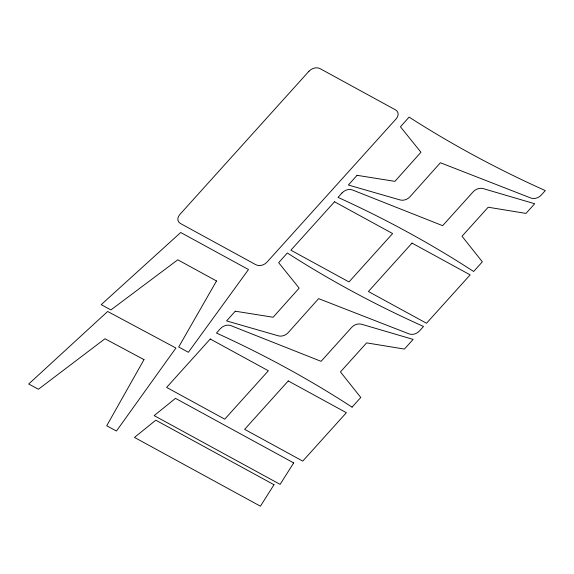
<?xml version="1.0" encoding="UTF-8"?>
<svg xmlns="http://www.w3.org/2000/svg" width="574" height="574" viewBox="0 0 574 574"><rect width="100%" height="100%" fill="white"/><g stroke="black" fill="none" stroke-linecap="round" stroke-linejoin="round"><path stroke-width="0.86" d="M352.056 407.153L360.781 397.473L340.447 371.909L366.621 342.872L404.405 349.071L413.129 339.392L361.491 324.224A8.201 6.142 -27 0 0 351.683 327.367L321.074 361.326L230.863 325.616A8.201 6.142 -27 0 0 220.495 328.565L216.455 333.042A1465.86 1097.861 -27 0 1 352.07 407.138M143.995 359.633L106.714 425.779L116.465 431.002L175.924 348.023L107.661 311.481L28.7 384.02L38.451 389.244L104.985 338.753L143.995 359.633M216.513 280.973L178.693 346.99L188.38 352.285L248.492 269.55L180.695 232.499L101.211 304.643L110.897 309.938L177.775 259.8L216.513 280.973M273.999 484.729L260.431 506.203L134.474 437.431L155.798 420.19L273.999 484.729M293.68 462.902L280.112 484.384L154.162 415.612L175.479 398.363L293.68 462.902M235.268 311.201L226.587 320.909L278.368 335.847A8.201 6.142 -27 0 0 288.17 332.676L318.613 298.631L409.126 333.932A8.201 6.142 -27 0 0 419.494 330.947L423.512 326.455A1465.86 1097.861 -27 0 1 287.33 252.991L278.663 262.684L299.162 288.134L273.124 317.243L235.268 311.201M357.057 175.321L348.375 185.029L400.157 199.967A8.201 6.142 -27 0 0 409.958 196.789L440.401 162.743L530.914 198.052A8.201 6.142 -27 0 0 541.282 195.067L545.3 190.575A1465.86 1097.861 -27 0 1 409.119 117.11L400.451 126.804L420.95 152.246L394.912 181.362L357.057 175.321M308.963 71.241L179.834 214.497A8.201 6.142 -27 0 0 180.415 223.48L255.961 264.772A8.201 6.142 -27 0 0 267.01 262.139L396.139 118.875A8.201 6.142 -27 0 0 395.558 109.892L320.012 68.607A8.201 6.142 -27 0 0 308.963 71.241M210.256 339.012L166.632 387.407L224.743 419.171L268.367 370.768L210.256 339.012M342.068 192.914L338.029 197.391A1465.86 1097.861 -27 0 1 473.643 271.488L482.354 261.823L462.02 236.258L488.194 207.221L525.978 213.42L534.703 203.741L483.064 188.573A8.201 6.142 -27 0 0 473.256 191.716L442.647 225.675L352.443 189.965A8.201 6.142 -27 0 0 342.068 192.914M334.513 201.783L290.882 250.185L348.999 281.942L392.623 233.546L334.513 201.783M412.017 243.103L368.393 291.506L426.511 323.262L470.135 274.867L412.017 243.103M288.256 380.942L244.632 429.345L302.742 461.101L346.366 412.706L288.256 380.942"/></g></svg>
